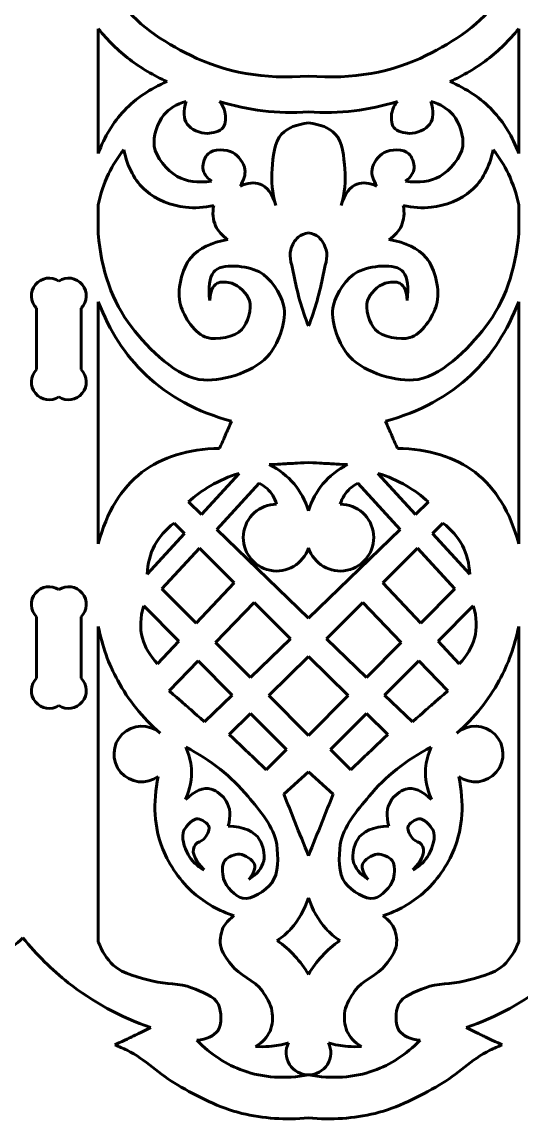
# Model space of a CAD drawing. Header units: millimetres. Extents: x -80 to 363, y 28 to 338.
# Drawn here: x 227.2 to 272, y 32.4 to 131 of the extents above; entities that cross this region are included whole.
import ezdxf

# ---------------------------------------------------------------- set-up
doc = ezdxf.new("R2010")
doc.units = ezdxf.units.MM
doc.linetypes.add('K5LT32771', pattern=[0])

msp = doc.modelspace()

# ---------------------------------------------------------------- linework, layer by layer
at = {"color": 30, "linetype": 'K5LT32771', "lineweight": 60, "true_color": 0xff8000}
for p, q in [((234.028, 130.426), (234.028, 119.235)), ((271.802, 130.426), (271.802, 119.235)), ((234.028, 114.612), (234.028, 112.048)), ((271.802, 114.612), (271.802, 112.048)), ((234.028, 105.916), (234.028, 84.185)), ((271.802, 105.916), (271.802, 84.185)), ((228.487, 105.326), (228.487, 99.816)), ((232.487, 105.326), (232.487, 99.816)), ((246.674, 90.501), (243.302, 86.794)), ((259.156, 90.501), (262.528, 86.794)), ((248.49, 89.611), (244.674, 85.468)), ((257.34, 89.611), (261.156, 85.468)), ((243.302, 86.794), (242.124, 87.931)), ((262.528, 86.794), (263.706, 87.931)), ((241.764, 85.103), (240.837, 86.022)), ((264.066, 85.103), (264.994, 86.022)), ((241.764, 85.103), (238.434, 81.442)), ((252.915, 77.512), (244.674, 85.468)), ((252.915, 77.512), (261.156, 85.468)), ((264.066, 85.103), (267.396, 81.442)), ((243.11, 83.77), (239.752, 80.125)), ((246.242, 80.668), (243.11, 83.77)), ((259.588, 80.668), (262.72, 83.77)), ((262.72, 83.77), (266.078, 80.125)), ((242.821, 77.058), (239.752, 80.125)), ((246.242, 80.668), (242.821, 77.058)), ((259.588, 80.668), (263.009, 77.058)), ((263.009, 77.058), (266.078, 80.125)), ((248.03, 78.897), (244.574, 75.307)), ((251.305, 75.654), (248.03, 78.897)), ((254.526, 75.654), (257.8, 78.897)), ((257.8, 78.897), (261.256, 75.307)), ((241.271, 75.422), (238.108, 78.602)), ((264.56, 75.422), (267.722, 78.602)), ((228.487, 77.612), (228.487, 72.102)), ((232.487, 77.612), (232.487, 72.102)), ((234.028, 76.734), (234.028, 48.426)), ((271.802, 76.734), (271.802, 48.426)), ((241.271, 75.422), (239.364, 73.409)), ((247.708, 72.176), (244.574, 75.307)), ((251.305, 75.654), (247.708, 72.176)), ((254.526, 75.654), (258.122, 72.176)), ((258.122, 72.176), (261.256, 75.307)), ((264.56, 75.422), (266.466, 73.409)), ((252.915, 74.059), (249.344, 70.541)), ((252.915, 74.059), (256.486, 70.541)), ((243.005, 73.677), (240.401, 70.973)), ((246.072, 70.593), (243.005, 73.677)), ((259.758, 70.593), (262.825, 73.677)), ((262.825, 73.677), (265.429, 70.973)), ((246.072, 70.593), (243.584, 68.187)), ((252.915, 66.973), (249.344, 70.541)), ((252.915, 66.973), (256.486, 70.541)), ((259.758, 70.593), (262.246, 68.187)), ((247.718, 68.938), (245.792, 67.04)), ((250.934, 65.703), (247.718, 68.938)), ((254.896, 65.703), (258.113, 68.938)), ((258.113, 68.938), (260.038, 67.04)), ((250.934, 65.703), (249.12, 63.889)), ((254.896, 65.703), (256.71, 63.889)), ((252.915, 63.711), (250.697, 61.691)), ((252.915, 63.711), (255.134, 61.691))]:
    msp.add_line(p, q, dxfattribs=at)
for centre, radius, start, end in [((229.609, 106.449), 1.587, 56.4451, 225), ((231.364, 106.449), 1.587, 315, 123.5549), ((229.609, 98.694), 1.587, 135, 303.5549), ((231.364, 98.694), 1.587, 236.4451, 45), ((250.056, 84.733), 3, 90, 342.38643), ((255.774, 84.733), 3, 197.61357, 90), ((229.609, 78.735), 1.587, 56.4451, 225), ((231.364, 78.735), 1.587, 315, 123.5549), ((229.609, 70.98), 1.587, 135, 303.5549), ((231.364, 70.98), 1.587, 236.4451, 45), ((237.941, 65.296), 2.5, 48.97782, 306.22344), ((267.889, 65.296), 2.5, 233.77656, 131.02218), ((252.915, 38.48), 2, 153.8804, 270), ((252.915, 38.48), 2, 270, 26.1196)]:
    msp.add_arc(centre, radius, start, end, dxfattribs=at)
for points, knots in [([(252.915, 126.184), (248.953, 125.873), (245.417, 126.494), (242.305, 128.047), (239.932, 129.231), (237.174, 130.911), (235.928, 133.223), (235.266, 134.451), (234.514, 136.047), (234.686, 137.405), (234.806, 138.354), (235.171, 139.652), (235.904, 140.198), (236.468, 140.618), (237.423, 140.843), (238.176, 140.773), (238.606, 140.733), (239.035, 140.608), (239.463, 140.397)], [0, 0, 0, 0, 1, 1, 1, 2, 2, 2, 3, 3, 3, 4, 4, 4, 5, 5, 5, 6, 6, 6, 6]), ([(252.915, 126.184), (256.877, 125.873), (260.413, 126.494), (263.525, 128.047), (265.898, 129.231), (268.656, 130.911), (269.902, 133.223), (270.564, 134.451), (271.316, 136.047), (271.144, 137.405), (271.024, 138.354), (270.659, 139.652), (269.926, 140.198), (269.363, 140.618), (268.407, 140.843), (267.655, 140.773), (267.224, 140.733), (266.795, 140.608), (266.367, 140.397)], [0, 0, 0, 0, 1, 1, 1, 2, 2, 2, 3, 3, 3, 4, 4, 4, 5, 5, 5, 6, 6, 6, 6]), ([(234.028, 130.426), (234.875, 129.383), (235.818, 128.464), (236.855, 127.67), (237.881, 126.886), (238.999, 126.223), (240.21, 125.681)], [0, 0, 0, 0, 1, 1, 1, 2, 2, 2, 2]), ([(271.802, 130.426), (270.955, 129.383), (270.013, 128.464), (268.975, 127.67), (267.95, 126.886), (266.831, 126.223), (265.62, 125.681)], [0, 0, 0, 0, 1, 1, 1, 2, 2, 2, 2]), ([(240.21, 125.681), (238.691, 125.048), (237.413, 124.186), (236.376, 123.093), (235.364, 122.026), (234.581, 120.74), (234.028, 119.235)], [0, 0, 0, 0, 1, 1, 1, 2, 2, 2, 2]), ([(265.62, 125.681), (267.139, 125.048), (268.417, 124.186), (269.454, 123.093), (270.466, 122.026), (271.249, 120.74), (271.802, 119.235)], [0, 0, 0, 0, 1, 1, 1, 2, 2, 2, 2]), ([(244.188, 116.743), (242.976, 116.564), (241.954, 116.707), (241.121, 117.174), (240.205, 117.687), (239.199, 118.882), (239.06, 119.882), (238.94, 120.744), (239.331, 121.986), (239.923, 122.686), (240.393, 123.242), (241.056, 123.649), (241.912, 123.908)], [0, 0, 0, 0, 1, 1, 1, 2, 2, 2, 3, 3, 3, 4, 4, 4, 4]), ([(241.912, 123.908), (241.648, 123.03), (241.68, 122.351), (242.007, 121.871), (242.329, 121.399), (243.211, 121.019), (243.829, 121.032), (244.294, 121.042), (244.983, 121.217), (245.243, 121.559), (245.487, 121.882), (245.511, 122.53), (245.41, 122.973), (245.336, 123.3), (245.176, 123.612), (244.931, 123.908)], [0, 0, 0, 0, 1, 1, 1, 2, 2, 2, 3, 3, 3, 4, 4, 4, 5, 5, 5, 5]), ([(244.931, 123.908), (246.21, 123.506), (247.505, 123.226), (248.813, 123.069), (250.165, 122.907), (251.532, 122.875), (252.915, 122.973)], [0, 0, 0, 0, 1, 1, 1, 2, 2, 2, 2]), ([(260.899, 123.908), (259.62, 123.506), (258.326, 123.226), (257.017, 123.069), (255.665, 122.907), (254.298, 122.875), (252.915, 122.973)], [0, 0, 0, 0, 1, 1, 1, 2, 2, 2, 2]), ([(263.918, 123.908), (264.182, 123.03), (264.15, 122.351), (263.823, 121.871), (263.501, 121.399), (262.619, 121.019), (262.001, 121.032), (261.536, 121.042), (260.847, 121.217), (260.588, 121.559), (260.343, 121.882), (260.319, 122.53), (260.42, 122.973), (260.494, 123.3), (260.654, 123.612), (260.899, 123.908)], [0, 0, 0, 0, 1, 1, 1, 2, 2, 2, 3, 3, 3, 4, 4, 4, 5, 5, 5, 5]), ([(261.642, 116.743), (262.854, 116.564), (263.876, 116.707), (264.709, 117.174), (265.625, 117.687), (266.631, 118.882), (266.77, 119.882), (266.89, 120.744), (266.499, 121.986), (265.907, 122.686), (265.437, 123.242), (264.774, 123.649), (263.918, 123.908)], [0, 0, 0, 0, 1, 1, 1, 2, 2, 2, 3, 3, 3, 4, 4, 4, 4]), ([(252.915, 121.969), (251.855, 121.863), (251.051, 121.53), (250.504, 120.972), (249.822, 120.277), (249.74, 118.899), (249.649, 117.839), (249.557, 116.763), (249.664, 115.671), (249.97, 114.562)], [0, 0, 0, 0, 1, 1, 1, 2, 2, 2, 3, 3, 3, 3]), ([(252.915, 121.969), (253.975, 121.863), (254.779, 121.53), (255.326, 120.972), (256.008, 120.277), (256.09, 118.899), (256.181, 117.839), (256.273, 116.763), (256.166, 115.671), (255.86, 114.562)], [0, 0, 0, 0, 1, 1, 1, 2, 2, 2, 3, 3, 3, 3]), ([(234.028, 114.612), (234.226, 115.591), (234.536, 116.517), (234.957, 117.39), (235.326, 118.157), (235.782, 118.883), (236.324, 119.569)], [0, 0, 0, 0, 1, 1, 1, 2, 2, 2, 2]), ([(236.324, 119.569), (236.655, 117.987), (237.31, 116.762), (238.29, 115.894), (239.204, 115.085), (240.624, 114.542), (241.879, 114.399), (242.695, 114.306), (243.535, 114.363), (244.4, 114.57)], [0, 0, 0, 0, 1, 1, 1, 2, 2, 2, 3, 3, 3, 3]), ([(246.765, 116.307), (247.117, 116.838), (247.264, 117.335), (247.207, 117.797), (247.139, 118.349), (246.606, 119.044), (246.129, 119.307), (245.556, 119.623), (244.344, 119.654), (243.901, 119.211), (243.626, 118.937), (243.377, 118.325), (243.421, 117.917), (243.466, 117.502), (243.722, 117.111), (244.188, 116.743)], [0, 0, 0, 0, 1, 1, 1, 2, 2, 2, 3, 3, 3, 4, 4, 4, 5, 5, 5, 5]), ([(259.065, 116.307), (258.713, 116.838), (258.566, 117.335), (258.623, 117.797), (258.691, 118.349), (259.224, 119.044), (259.701, 119.307), (260.274, 119.623), (261.486, 119.654), (261.93, 119.211), (262.204, 118.937), (262.453, 118.325), (262.409, 117.917), (262.364, 117.502), (262.108, 117.111), (261.642, 116.743)], [0, 0, 0, 0, 1, 1, 1, 2, 2, 2, 3, 3, 3, 4, 4, 4, 5, 5, 5, 5]), ([(269.506, 119.569), (269.175, 117.987), (268.52, 116.762), (267.54, 115.894), (266.626, 115.085), (265.206, 114.542), (263.951, 114.399), (263.135, 114.306), (262.295, 114.363), (261.43, 114.57)], [0, 0, 0, 0, 1, 1, 1, 2, 2, 2, 3, 3, 3, 3]), ([(271.802, 114.612), (271.604, 115.591), (271.294, 116.517), (270.873, 117.39), (270.504, 118.157), (270.048, 118.883), (269.506, 119.569)], [0, 0, 0, 0, 1, 1, 1, 2, 2, 2, 2]), ([(249.97, 114.562), (249.677, 115.616), (249.203, 116.257), (248.545, 116.485), (248.054, 116.656), (247.46, 116.597), (246.765, 116.307)], [0, 0, 0, 0, 1, 1, 1, 2, 2, 2, 2]), ([(255.86, 114.562), (256.153, 115.616), (256.628, 116.257), (257.285, 116.485), (257.776, 116.656), (258.37, 116.597), (259.065, 116.307)], [0, 0, 0, 0, 1, 1, 1, 2, 2, 2, 2]), ([(244.4, 114.57), (244.271, 113.876), (244.328, 113.263), (244.571, 112.732), (244.79, 112.253), (245.161, 111.84), (245.682, 111.493)], [0, 0, 0, 0, 1, 1, 1, 2, 2, 2, 2]), ([(261.43, 114.57), (261.559, 113.876), (261.502, 113.263), (261.259, 112.732), (261.04, 112.253), (260.669, 111.84), (260.148, 111.493)], [0, 0, 0, 0, 1, 1, 1, 2, 2, 2, 2]), ([(244.058, 106.023), (243.883, 107.208), (243.997, 108.063), (244.4, 108.587), (245.04, 109.418), (247.431, 109.168), (248.503, 108.587), (249.47, 108.063), (250.434, 106.678), (250.682, 105.596), (250.986, 104.271), (250.267, 102.318), (249.443, 101.237), (248.28, 99.714), (245.365, 98.766), (243.503, 98.887), (241.151, 99.04), (238.572, 101.631), (237.008, 103.673), (235.285, 105.923), (234.291, 108.715), (234.028, 112.048)], [0, 0, 0, 0, 1, 1, 1, 2, 2, 2, 3, 3, 3, 4, 4, 4, 5, 5, 5, 6, 6, 6, 7, 7, 7, 7]), ([(245.682, 111.493), (244.183, 111.258), (243.072, 110.717), (242.349, 109.869), (241.505, 108.878), (241.07, 106.895), (241.409, 105.639), (241.706, 104.538), (242.768, 102.984), (243.802, 102.69), (244.674, 102.442), (246.299, 102.745), (246.922, 103.417), (247.445, 103.982), (247.855, 105.286), (247.605, 106.023), (247.4, 106.628), (246.683, 107.378), (246.024, 107.571), (245.63, 107.687), (245.021, 107.751), (244.699, 107.571), (244.293, 107.343), (244.08, 106.827), (244.058, 106.023)], [0, 0, 0, 0, 1, 1, 1, 2, 2, 2, 3, 3, 3, 4, 4, 4, 5, 5, 5, 6, 6, 6, 7, 7, 7, 8, 8, 8, 8]), ([(252.915, 103.737), (252.32, 105.236), (251.884, 106.767), (251.608, 108.331), (251.477, 109.071), (251.115, 109.889), (251.323, 110.574), (251.444, 110.976), (251.671, 111.451), (251.999, 111.714), (252.246, 111.911), (252.552, 112.041), (252.915, 112.105)], [0, 0, 0, 0, 1, 1, 1, 2, 2, 2, 3, 3, 3, 4, 4, 4, 4]), ([(252.915, 103.737), (253.51, 105.236), (253.946, 106.767), (254.222, 108.331), (254.353, 109.071), (254.715, 109.889), (254.507, 110.574), (254.386, 110.976), (254.159, 111.451), (253.831, 111.714), (253.584, 111.911), (253.278, 112.041), (252.915, 112.105)], [0, 0, 0, 0, 1, 1, 1, 2, 2, 2, 3, 3, 3, 4, 4, 4, 4]), ([(261.772, 106.023), (261.947, 107.208), (261.833, 108.063), (261.43, 108.587), (260.79, 109.418), (258.399, 109.168), (257.328, 108.587), (256.361, 108.063), (255.396, 106.678), (255.148, 105.596), (254.844, 104.271), (255.563, 102.318), (256.387, 101.237), (257.55, 99.714), (260.465, 98.766), (262.327, 98.887), (264.68, 99.04), (267.258, 101.631), (268.822, 103.673), (270.545, 105.923), (271.539, 108.715), (271.802, 112.048)], [0, 0, 0, 0, 1, 1, 1, 2, 2, 2, 3, 3, 3, 4, 4, 4, 5, 5, 5, 6, 6, 6, 7, 7, 7, 7]), ([(260.148, 111.493), (261.647, 111.258), (262.759, 110.717), (263.481, 109.869), (264.325, 108.878), (264.76, 106.895), (264.421, 105.639), (264.124, 104.538), (263.062, 102.984), (262.028, 102.69), (261.156, 102.442), (259.531, 102.745), (258.909, 103.417), (258.385, 103.982), (257.975, 105.286), (258.225, 106.023), (258.43, 106.628), (259.147, 107.378), (259.806, 107.571), (260.2, 107.687), (260.809, 107.751), (261.131, 107.571), (261.537, 107.343), (261.751, 106.827), (261.772, 106.023)], [0, 0, 0, 0, 1, 1, 1, 2, 2, 2, 3, 3, 3, 4, 4, 4, 5, 5, 5, 6, 6, 6, 7, 7, 7, 8, 8, 8, 8]), ([(245.999, 95.186), (242.913, 96.02), (240.343, 97.412), (238.29, 99.364), (236.459, 101.104), (235.038, 103.288), (234.028, 105.916)], [0, 0, 0, 0, 1, 1, 1, 2, 2, 2, 2]), ([(259.831, 95.186), (262.917, 96.02), (265.487, 97.412), (267.54, 99.364), (269.371, 101.104), (270.792, 103.288), (271.802, 105.916)], [0, 0, 0, 0, 1, 1, 1, 2, 2, 2, 2]), ([(234.028, 84.185), (234.786, 87.03), (236.095, 89.167), (237.955, 90.595), (239.76, 91.981), (242.085, 92.699), (244.928, 92.748)], [0, 0, 0, 0, 1, 1, 1, 2, 2, 2, 2]), ([(271.802, 84.185), (271.044, 87.03), (269.735, 89.167), (267.876, 90.595), (266.07, 91.981), (263.746, 92.699), (260.902, 92.748)], [0, 0, 0, 0, 1, 1, 1, 2, 2, 2, 2]), ([(249.396, 91.286), (250.289, 90.837), (251.031, 90.26), (251.622, 89.555), (252.195, 88.872), (252.626, 88.068), (252.915, 87.144)], [0, 0, 0, 0, 1, 1, 1, 2, 2, 2, 2]), ([(256.434, 91.286), (255.541, 90.837), (254.799, 90.26), (254.208, 89.555), (253.635, 88.872), (253.204, 88.068), (252.915, 87.144)], [0, 0, 0, 0, 1, 1, 1, 2, 2, 2, 2]), ([(242.124, 87.931), (242.747, 88.492), (243.413, 88.978), (244.121, 89.39), (244.918, 89.855), (245.769, 90.225), (246.674, 90.501)], [0, 0, 0, 0, 1, 1, 1, 2, 2, 2, 2]), ([(263.706, 87.931), (263.083, 88.492), (262.418, 88.978), (261.709, 89.39), (260.912, 89.855), (260.061, 90.225), (259.156, 90.501)], [0, 0, 0, 0, 1, 1, 1, 2, 2, 2, 2]), ([(248.49, 89.611), (249.016, 89.337), (249.421, 88.975), (249.705, 88.525), (249.856, 88.286), (249.973, 88.022), (250.056, 87.733)], [0, 0, 0, 0, 1, 1, 1, 2, 2, 2, 2]), ([(257.34, 89.611), (256.814, 89.337), (256.409, 88.975), (256.125, 88.525), (255.974, 88.286), (255.857, 88.022), (255.774, 87.733)], [0, 0, 0, 0, 1, 1, 1, 2, 2, 2, 2]), ([(240.837, 86.022), (240.074, 85.454), (239.493, 84.791), (239.093, 84.033), (238.688, 83.266), (238.469, 82.403), (238.434, 81.442)], [0, 0, 0, 0, 1, 1, 1, 2, 2, 2, 2]), ([(264.994, 86.022), (265.756, 85.454), (266.337, 84.791), (266.738, 84.033), (267.142, 83.266), (267.361, 82.403), (267.396, 81.442)], [0, 0, 0, 0, 1, 1, 1, 2, 2, 2, 2]), ([(238.108, 78.602), (237.791, 77.561), (237.754, 76.591), (237.997, 75.693), (238.218, 74.872), (238.674, 74.111), (239.364, 73.409)], [0, 0, 0, 0, 1, 1, 1, 2, 2, 2, 2]), ([(267.722, 78.602), (268.039, 77.561), (268.076, 76.591), (267.834, 75.693), (267.612, 74.872), (267.156, 74.111), (266.466, 73.409)], [0, 0, 0, 0, 1, 1, 1, 2, 2, 2, 2]), ([(239.582, 67.182), (237.996, 68.574), (236.727, 70.143), (235.774, 71.891), (234.963, 73.376), (234.381, 74.991), (234.028, 76.734)], [0, 0, 0, 0, 1, 1, 1, 2, 2, 2, 2]), ([(266.248, 67.182), (267.834, 68.574), (269.103, 70.143), (270.056, 71.891), (270.867, 73.376), (271.449, 74.991), (271.802, 76.734)], [0, 0, 0, 0, 1, 1, 1, 2, 2, 2, 2]), ([(241.896, 65.912), (242.177, 65.281), (242.342, 64.646), (242.391, 64.008), (242.461, 63.085), (242.288, 62.153), (241.871, 61.213)], [0, 0, 0, 0, 1, 1, 1, 2, 2, 2, 2]), ([(247.559, 54.042), (247.993, 54.582), (248.158, 55.036), (248.054, 55.402), (247.939, 55.803), (247.207, 56.255), (246.743, 56.292), (246.321, 56.326), (245.663, 56.068), (245.408, 55.748), (245.114, 55.38), (245.152, 54.58), (245.284, 54.091), (245.48, 53.366), (246.37, 52.478), (247.015, 52.336), (247.784, 52.166), (249.085, 53.025), (249.612, 53.72), (250.236, 54.545), (250.214, 56.092), (250.057, 57.182), (249.83, 58.748), (248.529, 60.215), (247.485, 61.485), (246, 63.292), (244.137, 64.768), (241.896, 65.912)], [0, 0, 0, 0, 1, 1, 1, 2, 2, 2, 3, 3, 3, 4, 4, 4, 5, 5, 5, 6, 6, 6, 7, 7, 7, 8, 8, 8, 9, 9, 9, 9]), ([(258.271, 54.042), (257.837, 54.582), (257.672, 55.036), (257.776, 55.402), (257.891, 55.803), (258.623, 56.255), (259.087, 56.292), (259.51, 56.326), (260.168, 56.068), (260.422, 55.748), (260.716, 55.38), (260.678, 54.58), (260.546, 54.091), (260.35, 53.366), (259.46, 52.478), (258.815, 52.336), (258.046, 52.166), (256.745, 53.025), (256.219, 53.72), (255.594, 54.545), (255.616, 56.092), (255.773, 57.182), (256, 58.748), (257.301, 60.215), (258.345, 61.485), (259.83, 63.292), (261.693, 64.768), (263.934, 65.912)], [0, 0, 0, 0, 1, 1, 1, 2, 2, 2, 3, 3, 3, 4, 4, 4, 5, 5, 5, 6, 6, 6, 7, 7, 7, 8, 8, 8, 9, 9, 9, 9]), ([(263.934, 65.912), (263.653, 65.281), (263.488, 64.646), (263.439, 64.008), (263.369, 63.085), (263.543, 62.153), (263.959, 61.213)], [0, 0, 0, 0, 1, 1, 1, 2, 2, 2, 2]), ([(246.249, 50.756), (244.861, 51.224), (243.659, 51.899), (242.643, 52.781), (241.444, 53.82), (240.405, 55.308), (239.824, 56.762), (239.046, 58.708), (238.911, 60.88), (239.418, 63.279)], [0, 0, 0, 0, 1, 1, 1, 2, 2, 2, 3, 3, 3, 3]), ([(259.581, 50.756), (260.969, 51.224), (262.171, 51.899), (263.187, 52.781), (264.386, 53.82), (265.425, 55.308), (266.006, 56.762), (266.784, 58.708), (266.919, 60.88), (266.412, 63.279)], [0, 0, 0, 0, 1, 1, 1, 2, 2, 2, 3, 3, 3, 3]), ([(241.871, 61.213), (242.708, 62.015), (243.475, 62.328), (244.171, 62.153), (244.659, 62.03), (245.256, 61.522), (245.531, 61.065), (245.888, 60.473), (245.946, 59.723), (245.704, 58.815)], [0, 0, 0, 0, 1, 1, 1, 2, 2, 2, 3, 3, 3, 3]), ([(263.959, 61.213), (263.122, 62.015), (262.355, 62.328), (261.659, 62.153), (261.171, 62.03), (260.574, 61.522), (260.299, 61.065), (259.942, 60.473), (259.884, 59.723), (260.126, 58.815)], [0, 0, 0, 0, 1, 1, 1, 2, 2, 2, 3, 3, 3, 3]), ([(252.915, 56.144), (252.509, 57.165), (252.101, 58.186), (251.693, 59.206), (251.362, 60.035), (251.029, 60.863), (250.697, 61.691)], [0, 0, 0, 0, 1, 1, 1, 2, 2, 2, 2]), ([(252.915, 56.144), (253.321, 57.165), (253.729, 58.186), (254.137, 59.206), (254.469, 60.035), (254.801, 60.863), (255.134, 61.691)], [0, 0, 0, 0, 1, 1, 1, 2, 2, 2, 2]), ([(243.533, 54.883), (242.881, 55.252), (242.403, 55.714), (242.099, 56.268), (241.762, 56.88), (241.454, 57.866), (241.728, 58.444), (241.931, 58.871), (242.56, 59.519), (242.989, 59.482), (243.314, 59.454), (243.9, 59.055), (243.978, 58.74), (244.053, 58.439), (243.767, 57.928), (243.508, 57.652), (243.317, 57.448), (242.923, 57.371), (242.767, 57.182), (242.333, 56.661), (242.589, 55.895), (243.533, 54.883)], [0, 0, 0, 0, 1, 1, 1, 2, 2, 2, 3, 3, 3, 4, 4, 4, 5, 5, 5, 6, 6, 6, 7, 7, 7, 7]), ([(262.297, 54.883), (262.949, 55.252), (263.427, 55.714), (263.731, 56.268), (264.068, 56.88), (264.376, 57.866), (264.102, 58.444), (263.899, 58.871), (263.27, 59.519), (262.841, 59.482), (262.516, 59.454), (261.93, 59.055), (261.852, 58.74), (261.777, 58.439), (262.063, 57.928), (262.322, 57.652), (262.513, 57.448), (262.907, 57.371), (263.064, 57.182), (263.497, 56.661), (263.241, 55.895), (262.297, 54.883)], [0, 0, 0, 0, 1, 1, 1, 2, 2, 2, 3, 3, 3, 4, 4, 4, 5, 5, 5, 6, 6, 6, 7, 7, 7, 7]), ([(245.704, 58.815), (247.1, 58.778), (248.04, 58.374), (248.523, 57.603), (248.829, 57.115), (249.023, 56.271), (248.894, 55.699), (248.753, 55.071), (248.308, 54.519), (247.559, 54.042)], [0, 0, 0, 0, 1, 1, 1, 2, 2, 2, 3, 3, 3, 3]), ([(260.126, 58.815), (258.73, 58.778), (257.79, 58.374), (257.307, 57.603), (257.001, 57.115), (256.807, 56.271), (256.936, 55.699), (257.077, 55.071), (257.522, 54.519), (258.271, 54.042)], [0, 0, 0, 0, 1, 1, 1, 2, 2, 2, 3, 3, 3, 3]), ([(252.915, 52.378), (252.571, 51.307), (252.046, 50.384), (251.34, 49.609), (250.978, 49.211), (250.568, 48.852), (250.11, 48.532)], [0, 0, 0, 0, 1, 1, 1, 2, 2, 2, 2]), ([(252.915, 52.378), (253.259, 51.307), (253.784, 50.384), (254.49, 49.609), (254.852, 49.211), (255.262, 48.852), (255.72, 48.532)], [0, 0, 0, 0, 1, 1, 1, 2, 2, 2, 2]), ([(248.154, 39.034), (248.783, 39.408), (249.22, 39.87), (249.464, 40.419), (249.696, 40.942), (249.734, 41.65), (249.637, 42.224), (249.532, 42.851), (249.135, 43.47), (248.772, 44.005), (248.098, 44.996), (246.687, 45.407), (245.977, 46.379), (245.59, 46.91), (245.098, 47.511), (245.013, 48.135), (244.938, 48.682), (245.046, 49.386), (245.334, 49.866), (245.544, 50.214), (245.849, 50.51), (246.249, 50.756)], [0, 0, 0, 0, 1, 1, 1, 2, 2, 2, 3, 3, 3, 4, 4, 4, 5, 5, 5, 6, 6, 6, 7, 7, 7, 7]), ([(257.677, 39.034), (257.047, 39.408), (256.61, 39.87), (256.366, 40.419), (256.134, 40.942), (256.097, 41.65), (256.193, 42.224), (256.298, 42.851), (256.695, 43.47), (257.058, 44.005), (257.732, 44.996), (259.143, 45.407), (259.853, 46.379), (260.24, 46.91), (260.732, 47.511), (260.817, 48.135), (260.892, 48.682), (260.785, 49.386), (260.496, 49.866), (260.286, 50.214), (259.981, 50.51), (259.581, 50.756)], [0, 0, 0, 0, 1, 1, 1, 2, 2, 2, 3, 3, 3, 4, 4, 4, 5, 5, 5, 6, 6, 6, 7, 7, 7, 7]), ([(227.266, 48.795), (226.05, 47.63), (224.739, 46.882), (223.332, 46.552), (221.881, 46.212), (220.159, 46.488), (218.673, 46.863), (217.268, 47.218), (216.054, 48.325), (214.636, 48.657), (213.755, 48.863), (212.769, 49.155), (211.91, 48.968), (211.273, 48.829), (210.579, 48.504), (210.081, 48.071), (209.672, 47.713), (209.338, 47.265), (209.081, 46.725)], [0, 0, 0, 0, 1, 1, 1, 2, 2, 2, 3, 3, 3, 4, 4, 4, 5, 5, 5, 6, 6, 6, 6]), ([(238.757, 40.721), (236.001, 41.687), (233.528, 43.033), (231.338, 44.758), (229.85, 45.929), (228.493, 47.275), (227.266, 48.795)], [0, 0, 0, 0, 1, 1, 1, 2, 2, 2, 2]), ([(242.882, 39.591), (243.792, 39.687), (244.418, 39.972), (244.761, 40.445), (245.151, 40.983), (245.116, 42.174), (244.83, 42.791), (244.482, 43.541), (243.279, 43.959), (242.414, 44.309), (241.354, 44.739), (240.081, 44.586), (238.964, 44.896), (237.728, 45.239), (236.269, 45.496), (235.375, 46.345), (234.802, 46.889), (234.353, 47.582), (234.028, 48.426)], [0, 0, 0, 0, 1, 1, 1, 2, 2, 2, 3, 3, 3, 4, 4, 4, 5, 5, 5, 6, 6, 6, 6]), ([(250.11, 48.532), (250.696, 48.123), (251.226, 47.661), (251.699, 47.147), (252.158, 46.649), (252.563, 46.102), (252.915, 45.506)], [0, 0, 0, 0, 1, 1, 1, 2, 2, 2, 2]), ([(255.72, 48.532), (255.134, 48.123), (254.604, 47.661), (254.131, 47.147), (253.672, 46.649), (253.267, 46.102), (252.915, 45.506)], [0, 0, 0, 0, 1, 1, 1, 2, 2, 2, 2]), ([(262.948, 39.591), (262.038, 39.687), (261.412, 39.972), (261.069, 40.445), (260.679, 40.983), (260.714, 42.174), (261, 42.791), (261.348, 43.541), (262.551, 43.959), (263.416, 44.309), (264.477, 44.739), (265.749, 44.586), (266.867, 44.896), (268.102, 45.239), (269.561, 45.496), (270.455, 46.345), (271.028, 46.889), (271.477, 47.582), (271.802, 48.426)], [0, 0, 0, 0, 1, 1, 1, 2, 2, 2, 3, 3, 3, 4, 4, 4, 5, 5, 5, 6, 6, 6, 6]), ([(267.074, 40.721), (269.829, 41.687), (272.302, 43.033), (274.493, 44.758), (275.98, 45.929), (277.337, 47.275), (278.564, 48.795)], [0, 0, 0, 0, 1, 1, 1, 2, 2, 2, 2]), ([(252.915, 36.48), (250.791, 36.095), (248.838, 36.221), (247.056, 36.859), (245.542, 37.4), (244.15, 38.311), (242.882, 39.591)], [0, 0, 0, 0, 1, 1, 1, 2, 2, 2, 2]), ([(252.915, 36.48), (255.039, 36.095), (256.992, 36.221), (258.774, 36.859), (260.288, 37.4), (261.68, 38.311), (262.948, 39.591)], [0, 0, 0, 0, 1, 1, 1, 2, 2, 2, 2]), ([(252.915, 32.611), (250.841, 32.425), (248.848, 32.563), (246.935, 33.026), (244.913, 33.514), (242.967, 34.543), (241.138, 35.579), (239.554, 36.476), (238.262, 37.897), (236.617, 38.685), (236.256, 38.858), (235.888, 39.019), (235.513, 39.168)], [0, 0, 0, 0, 1, 1, 1, 2, 2, 2, 3, 3, 3, 4, 4, 4, 4]), ([(251.119, 39.361), (250.549, 39.188), (249.972, 39.079), (249.39, 39.034), (248.981, 39.003), (248.569, 39.003), (248.154, 39.034)], [0, 0, 0, 0, 1, 1, 1, 2, 2, 2, 2]), ([(252.915, 32.611), (254.989, 32.425), (256.982, 32.563), (258.895, 33.026), (260.917, 33.514), (262.863, 34.543), (264.693, 35.579), (266.277, 36.476), (267.568, 37.897), (269.213, 38.685), (269.574, 38.858), (269.942, 39.019), (270.317, 39.168)], [0, 0, 0, 0, 1, 1, 1, 2, 2, 2, 3, 3, 3, 4, 4, 4, 4]), ([(254.711, 39.361), (255.281, 39.188), (255.858, 39.079), (256.44, 39.034), (256.849, 39.003), (257.261, 39.003), (257.677, 39.034)], [0, 0, 0, 0, 1, 1, 1, 2, 2, 2, 2])]:
    msp.add_open_spline(points, degree=3, knots=knots, dxfattribs=at)
for points in [[(244.928, 92.748), (245.642, 94.373), (245.285, 93.561), (245.999, 95.186)], [(260.902, 92.748), (260.188, 94.373), (260.545, 93.561), (259.831, 95.186)], [(249.396, 91.286), (251.742, 91.41), (250.569, 91.348), (252.915, 91.472)], [(256.434, 91.286), (254.088, 91.41), (255.261, 91.348), (252.915, 91.472)], [(243.584, 68.187), (241.462, 70.044), (242.523, 69.116), (240.401, 70.973)], [(262.246, 68.187), (264.368, 70.044), (263.307, 69.116), (265.429, 70.973)], [(249.12, 63.889), (246.901, 65.99), (248.011, 64.94), (245.792, 67.04)], [(256.71, 63.889), (258.929, 65.99), (257.82, 64.94), (260.038, 67.04)], [(235.513, 39.168), (237.675, 40.203), (236.594, 39.685), (238.757, 40.721)], [(270.317, 39.168), (268.155, 40.203), (269.236, 39.685), (267.074, 40.721)]]:
    msp.add_open_spline(points, degree=3, dxfattribs=at)

doc.saveas('drawing.dxf')
